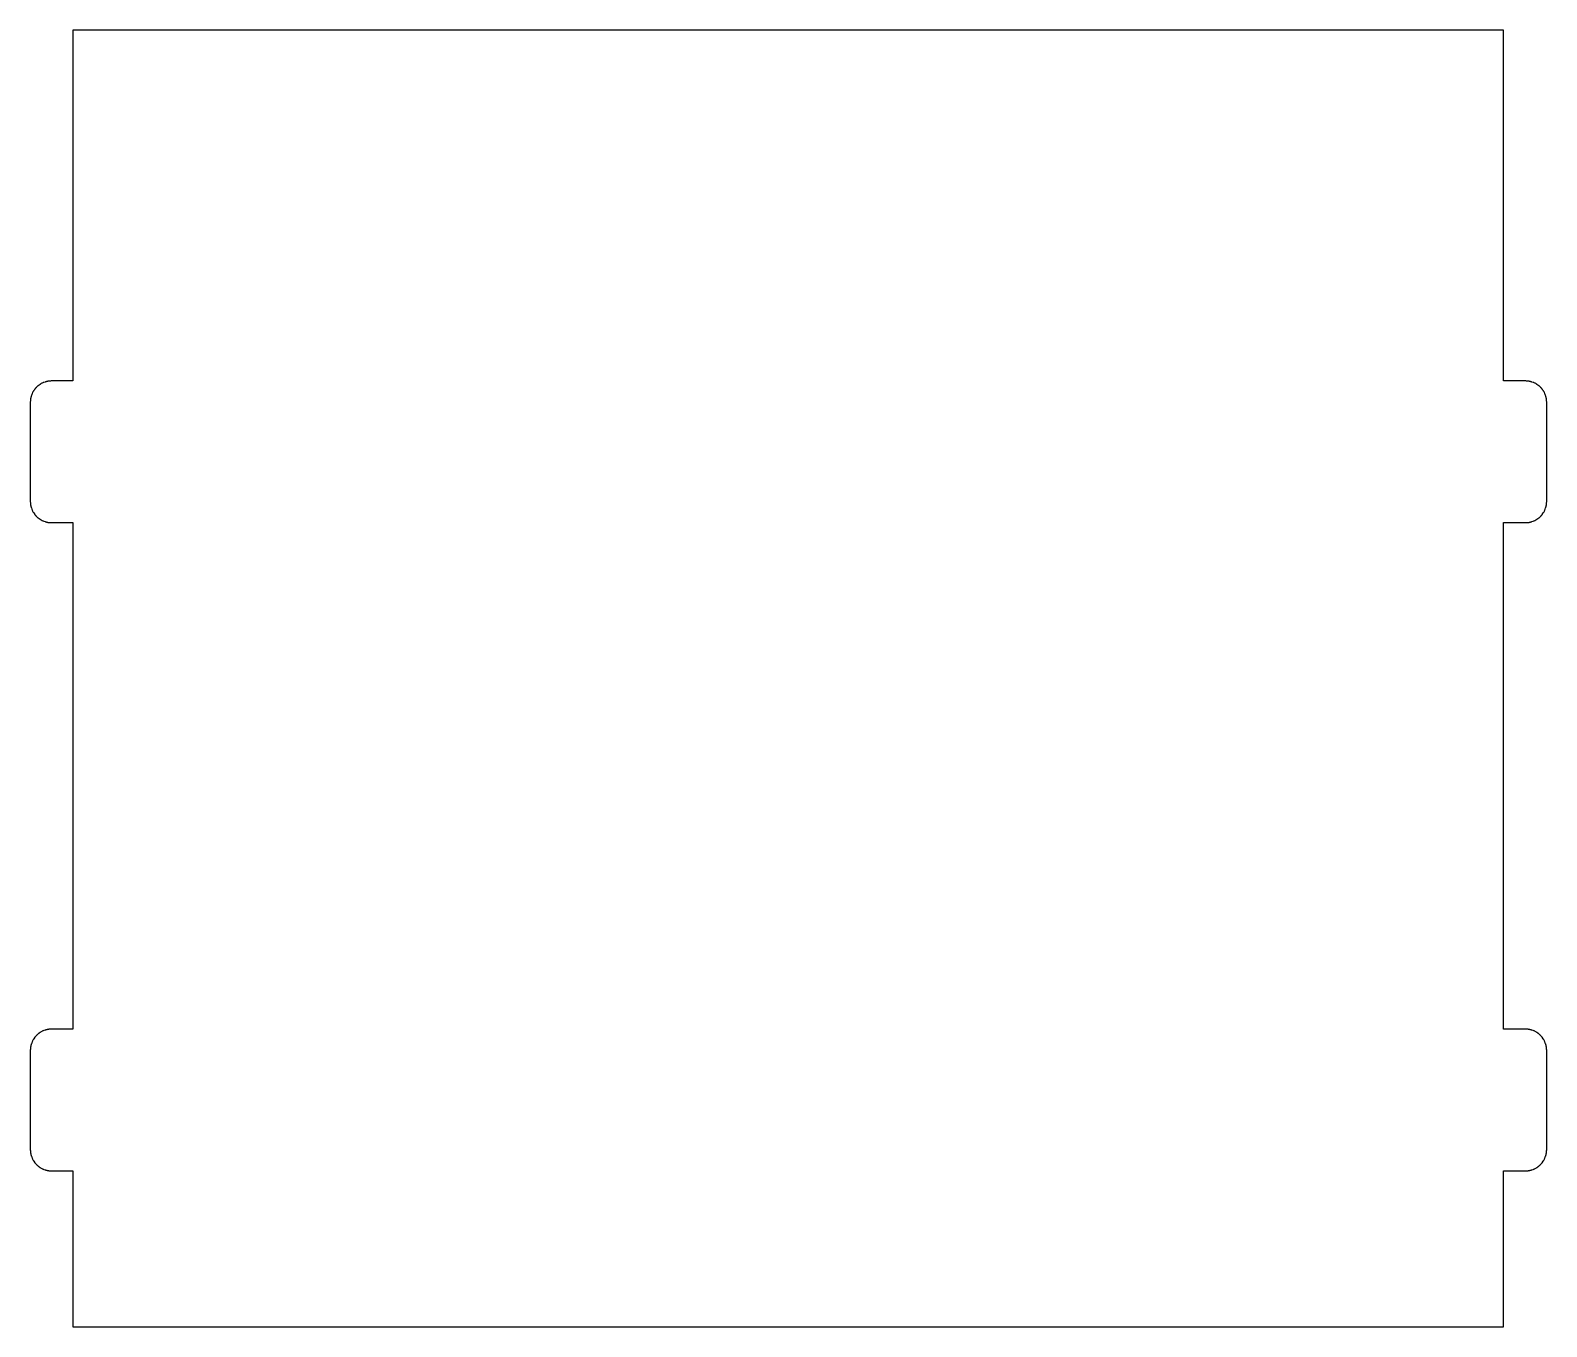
# Model space of a CAD drawing. Header units: metres. Extents: x -3 to 104, y -4 to 87.
import ezdxf

# ---------------------------------------------------------------- set-up
doc = ezdxf.new("R2010")
doc.units = ezdxf.units.M

msp = doc.modelspace()

# ---------------------------------------------------------------- linework, layer by layer
for p, q in [((100.95, 87), (0, 87)), ((0, 87), (0, 62.25)), ((100.95, 62.25), (100.95, 87)), ((-2.22754, 62.0615), (-2.27246, 62.0361)), ((-2.18066, 62.0869), (-2.22754, 62.0615)), ((-2.15723, 62.0986), (-2.18066, 62.0869)), ((-2.11035, 62.1201), (-2.15723, 62.0986)), ((-2.08594, 62.1309), (-2.11035, 62.1201)), ((-2.03711, 62.1504), (-2.08594, 62.1309)), ((-1.96387, 62.1768), (-2.03711, 62.1504)), ((-1.93848, 62.1846), (-1.96387, 62.1768)), ((-1.91309, 62.1914), (-1.93848, 62.1846)), ((-1.88867, 62.1992), (-1.91309, 62.1914)), ((-1.86328, 62.2051), (-1.88867, 62.1992)), ((-1.83789, 62.2119), (-1.86328, 62.2051)), ((-1.81152, 62.2168), (-1.83789, 62.2119)), ((-1.78613, 62.2227), (-1.81152, 62.2168)), ((-1.76074, 62.2275), (-1.78613, 62.2227)), ((-1.73438, 62.2314), (-1.76074, 62.2275)), ((-1.70898, 62.2354), (-1.73438, 62.2314)), ((-1.68262, 62.2393), (-1.70898, 62.2354)), ((-1.65723, 62.2422), (-1.68262, 62.2393)), ((-1.57812, 62.248), (-1.65723, 62.2422)), ((-1.52637, 62.25), (-1.57812, 62.248)), ((0, 62.25), (-1.52637, 62.25)), ((102.526, 62.25), (100.95, 62.25)), ((102.578, 62.248), (102.526, 62.25)), ((102.657, 62.2422), (102.578, 62.248)), ((102.683, 62.2393), (102.657, 62.2422)), ((102.709, 62.2354), (102.683, 62.2393)), ((102.734, 62.2314), (102.709, 62.2354)), ((102.761, 62.2275), (102.734, 62.2314)), ((102.786, 62.2227), (102.761, 62.2275)), ((102.812, 62.2168), (102.786, 62.2227)), ((102.838, 62.2119), (102.812, 62.2168)), ((102.863, 62.2051), (102.838, 62.2119)), ((102.889, 62.1992), (102.863, 62.2051)), ((102.913, 62.1914), (102.889, 62.1992)), ((102.938, 62.1846), (102.913, 62.1914)), ((102.964, 62.1768), (102.938, 62.1846)), ((103.037, 62.1504), (102.964, 62.1768)), ((103.086, 62.1309), (103.037, 62.1504)), ((103.11, 62.1201), (103.086, 62.1309)), ((103.157, 62.0986), (103.11, 62.1201)), ((103.181, 62.0869), (103.157, 62.0986)), ((103.228, 62.0615), (103.181, 62.0869)), ((103.272, 62.0361), (103.228, 62.0615)), ((-2.97754, 61.0107), (-2.98145, 60.9844)), ((-2.97266, 61.0361), (-2.97754, 61.0107)), ((-2.9668, 61.0615), (-2.97266, 61.0361)), ((-2.96191, 61.0879), (-2.9668, 61.0615)), ((-2.95508, 61.1133), (-2.96191, 61.0879)), ((-2.94922, 61.1387), (-2.95508, 61.1133)), ((-2.94141, 61.1631), (-2.94922, 61.1387)), ((-2.93457, 61.1885), (-2.94141, 61.1631)), ((-2.92676, 61.2139), (-2.93457, 61.1885)), ((-2.90039, 61.2871), (-2.92676, 61.2139)), ((-2.88086, 61.3359), (-2.90039, 61.2871)), ((-2.87012, 61.3604), (-2.88086, 61.3359)), ((-2.84863, 61.4072), (-2.87012, 61.3604)), ((-2.83691, 61.4307), (-2.84863, 61.4072)), ((-2.81152, 61.4775), (-2.83691, 61.4307)), ((-2.78613, 61.5225), (-2.81152, 61.4775)), ((-2.77246, 61.5449), (-2.78613, 61.5225)), ((-2.75781, 61.5674), (-2.77246, 61.5449)), ((-2.71387, 61.6318), (-2.75781, 61.5674)), ((-2.69824, 61.6523), (-2.71387, 61.6318)), ((-2.68164, 61.6738), (-2.69824, 61.6523)), ((-2.66602, 61.6943), (-2.68164, 61.6738)), ((-2.64941, 61.7139), (-2.66602, 61.6943)), ((-2.63184, 61.7344), (-2.64941, 61.7139)), ((-2.59668, 61.7734), (-2.63184, 61.7344)), ((-2.5791, 61.792), (-2.59668, 61.7734)), ((-2.54199, 61.8291), (-2.5791, 61.792)), ((-2.52344, 61.8467), (-2.54199, 61.8291)), ((-2.48438, 61.8818), (-2.52344, 61.8467)), ((-2.46387, 61.8994), (-2.48438, 61.8818)), ((-2.44434, 61.916), (-2.46387, 61.8994)), ((-2.42383, 61.9316), (-2.44434, 61.916)), ((-2.40234, 61.9482), (-2.42383, 61.9316)), ((-2.38184, 61.9639), (-2.40234, 61.9482)), ((-2.31738, 62.0078), (-2.38184, 61.9639)), ((-2.29492, 62.0225), (-2.31738, 62.0078)), ((-2.27246, 62.0361), (-2.29492, 62.0225)), ((103.295, 62.0225), (103.272, 62.0361)), ((103.317, 62.0078), (103.295, 62.0225)), ((103.382, 61.9639), (103.317, 62.0078)), ((103.402, 61.9482), (103.382, 61.9639)), ((103.424, 61.9316), (103.402, 61.9482)), ((103.444, 61.916), (103.424, 61.9316)), ((103.464, 61.8994), (103.444, 61.916)), ((103.484, 61.8818), (103.464, 61.8994)), ((103.523, 61.8467), (103.484, 61.8818)), ((103.542, 61.8291), (103.523, 61.8467)), ((103.579, 61.792), (103.542, 61.8291)), ((103.597, 61.7734), (103.579, 61.792)), ((103.632, 61.7344), (103.597, 61.7734)), ((103.649, 61.7139), (103.632, 61.7344)), ((103.666, 61.6943), (103.649, 61.7139)), ((103.682, 61.6738), (103.666, 61.6943)), ((103.698, 61.6523), (103.682, 61.6738)), ((103.714, 61.6318), (103.698, 61.6523)), ((103.758, 61.5674), (103.714, 61.6318)), ((103.772, 61.5449), (103.758, 61.5674)), ((103.786, 61.5225), (103.772, 61.5449)), ((103.812, 61.4775), (103.786, 61.5225)), ((103.837, 61.4307), (103.812, 61.4775)), ((103.849, 61.4072), (103.837, 61.4307)), ((103.87, 61.3604), (103.849, 61.4072)), ((103.881, 61.3359), (103.87, 61.3604)), ((103.9, 61.2871), (103.881, 61.3359)), ((103.927, 61.2139), (103.9, 61.2871)), ((103.935, 61.1885), (103.927, 61.2139)), ((103.941, 61.1631), (103.935, 61.1885)), ((103.949, 61.1387), (103.941, 61.1631)), ((103.955, 61.1133), (103.949, 61.1387)), ((103.962, 61.0879), (103.955, 61.1133)), ((103.967, 61.0615), (103.962, 61.0879)), ((103.973, 61.0361), (103.967, 61.0615)), ((103.978, 61.0107), (103.973, 61.0361)), ((103.981, 60.9844), (103.978, 61.0107)), ((-2.99805, 60.8281), (-3, 60.7764)), ((-3, 60.7764), (-3, 53.7236)), ((-2.99219, 60.9072), (-2.99805, 60.8281)), ((-2.98926, 60.9326), (-2.99219, 60.9072)), ((-2.98535, 60.959), (-2.98926, 60.9326)), ((-2.98145, 60.9844), (-2.98535, 60.959)), ((103.985, 60.959), (103.981, 60.9844)), ((103.989, 60.9326), (103.985, 60.959)), ((103.992, 60.9072), (103.989, 60.9326)), ((103.998, 60.8281), (103.992, 60.9072)), ((104, 60.7764), (103.998, 60.8281)), ((104, 53.7236), (104, 60.7764)), ((-3, 53.7236), (-2.99805, 53.6719)), ((-2.99805, 53.6719), (-2.99219, 53.5928)), ((-2.99219, 53.5928), (-2.98926, 53.5674)), ((-2.98926, 53.5674), (-2.98535, 53.541)), ((-2.98535, 53.541), (-2.98145, 53.5156)), ((-2.98145, 53.5156), (-2.97754, 53.4893)), ((103.978, 53.4893), (103.981, 53.5156)), ((103.981, 53.5156), (103.985, 53.541)), ((103.985, 53.541), (103.989, 53.5674)), ((103.989, 53.5674), (103.992, 53.5928)), ((103.992, 53.5928), (103.998, 53.6719)), ((103.998, 53.6719), (104, 53.7236)), ((-2.97754, 53.4893), (-2.97266, 53.4639)), ((-2.97266, 53.4639), (-2.9668, 53.4385)), ((-2.9668, 53.4385), (-2.96191, 53.4121)), ((-2.96191, 53.4121), (-2.95508, 53.3867)), ((-2.95508, 53.3867), (-2.94922, 53.3613)), ((-2.94922, 53.3613), (-2.94141, 53.3369)), ((-2.94141, 53.3369), (-2.93457, 53.3115)), ((-2.93457, 53.3115), (-2.92676, 53.2861)), ((-2.92676, 53.2861), (-2.90039, 53.2129)), ((-2.90039, 53.2129), (-2.88086, 53.1641)), ((-2.88086, 53.1641), (-2.87012, 53.1396)), ((-2.87012, 53.1396), (-2.84863, 53.0928)), ((-2.84863, 53.0928), (-2.83691, 53.0693)), ((-2.83691, 53.0693), (-2.81152, 53.0225)), ((-2.81152, 53.0225), (-2.78613, 52.9775)), ((-2.78613, 52.9775), (-2.77246, 52.9551)), ((-2.77246, 52.9551), (-2.75781, 52.9326)), ((-2.75781, 52.9326), (-2.71387, 52.8682)), ((-2.71387, 52.8682), (-2.69824, 52.8477)), ((-2.69824, 52.8477), (-2.68164, 52.8262)), ((-2.68164, 52.8262), (-2.66602, 52.8057)), ((-2.66602, 52.8057), (-2.64941, 52.7861)), ((-2.64941, 52.7861), (-2.63184, 52.7656)), ((-2.63184, 52.7656), (-2.59668, 52.7266)), ((-2.59668, 52.7266), (-2.5791, 52.708)), ((-2.5791, 52.708), (-2.54199, 52.6709)), ((-2.54199, 52.6709), (-2.52344, 52.6533)), ((-2.52344, 52.6533), (-2.48438, 52.6182)), ((-2.48438, 52.6182), (-2.46387, 52.6006)), ((-2.46387, 52.6006), (-2.44434, 52.584)), ((-2.44434, 52.584), (-2.42383, 52.5684)), ((-2.42383, 52.5684), (-2.40234, 52.5518)), ((-2.40234, 52.5518), (-2.38184, 52.5361)), ((-2.38184, 52.5361), (-2.31738, 52.4922)), ((-2.31738, 52.4922), (-2.29492, 52.4775)), ((-2.29492, 52.4775), (-2.27246, 52.4639)), ((-2.27246, 52.4639), (-2.22754, 52.4385)), ((-2.22754, 52.4385), (-2.18066, 52.4131)), ((103.181, 52.4131), (103.228, 52.4385)), ((103.228, 52.4385), (103.272, 52.4639)), ((103.272, 52.4639), (103.295, 52.4775)), ((103.295, 52.4775), (103.317, 52.4922)), ((103.317, 52.4922), (103.382, 52.5361)), ((103.382, 52.5361), (103.402, 52.5518)), ((103.402, 52.5518), (103.424, 52.5684)), ((103.424, 52.5684), (103.444, 52.584)), ((103.444, 52.584), (103.464, 52.6006)), ((103.464, 52.6006), (103.484, 52.6182)), ((103.484, 52.6182), (103.523, 52.6533)), ((103.523, 52.6533), (103.542, 52.6709)), ((103.542, 52.6709), (103.579, 52.708)), ((103.579, 52.708), (103.597, 52.7266)), ((103.597, 52.7266), (103.632, 52.7656)), ((103.632, 52.7656), (103.649, 52.7861)), ((103.649, 52.7861), (103.666, 52.8057)), ((103.666, 52.8057), (103.682, 52.8262)), ((103.682, 52.8262), (103.698, 52.8477)), ((103.698, 52.8477), (103.714, 52.8682)), ((103.714, 52.8682), (103.758, 52.9326)), ((103.758, 52.9326), (103.772, 52.9551)), ((103.772, 52.9551), (103.786, 52.9775)), ((103.786, 52.9775), (103.812, 53.0225)), ((103.812, 53.0225), (103.837, 53.0693)), ((103.837, 53.0693), (103.849, 53.0928)), ((103.849, 53.0928), (103.87, 53.1396)), ((103.87, 53.1396), (103.881, 53.1641)), ((103.881, 53.1641), (103.9, 53.2129)), ((103.9, 53.2129), (103.927, 53.2861)), ((103.927, 53.2861), (103.935, 53.3115)), ((103.935, 53.3115), (103.941, 53.3369)), ((103.941, 53.3369), (103.949, 53.3613)), ((103.949, 53.3613), (103.955, 53.3867)), ((103.955, 53.3867), (103.962, 53.4121)), ((103.962, 53.4121), (103.967, 53.4385)), ((103.967, 53.4385), (103.973, 53.4639)), ((103.973, 53.4639), (103.978, 53.4893)), ((-2.18066, 52.4131), (-2.15723, 52.4014)), ((-2.15723, 52.4014), (-2.11035, 52.3799)), ((-2.11035, 52.3799), (-2.08594, 52.3691)), ((-2.08594, 52.3691), (-2.03711, 52.3496)), ((-2.03711, 52.3496), (-1.96387, 52.3232)), ((-1.96387, 52.3232), (-1.93848, 52.3154)), ((-1.93848, 52.3154), (-1.91309, 52.3086)), ((-1.91309, 52.3086), (-1.88867, 52.3008)), ((-1.88867, 52.3008), (-1.86328, 52.2949)), ((-1.86328, 52.2949), (-1.83789, 52.2881)), ((-1.83789, 52.2881), (-1.81152, 52.2832)), ((-1.81152, 52.2832), (-1.78613, 52.2773)), ((-1.78613, 52.2773), (-1.76074, 52.2725)), ((-1.76074, 52.2725), (-1.73438, 52.2686)), ((-1.73438, 52.2686), (-1.70898, 52.2646)), ((-1.70898, 52.2646), (-1.68262, 52.2607)), ((-1.68262, 52.2607), (-1.65723, 52.2578)), ((-1.65723, 52.2578), (-1.57812, 52.252)), ((-1.57812, 52.252), (-1.52637, 52.25)), ((-1.52637, 52.25), (0, 52.25)), ((0, 52.25), (0, 16.5)), ((100.95, 16.5), (100.95, 52.25)), ((100.95, 52.25), (102.526, 52.25)), ((102.526, 52.25), (102.578, 52.252)), ((102.578, 52.252), (102.657, 52.2578)), ((102.657, 52.2578), (102.683, 52.2607)), ((102.683, 52.2607), (102.709, 52.2646)), ((102.709, 52.2646), (102.734, 52.2686)), ((102.734, 52.2686), (102.761, 52.2725)), ((102.761, 52.2725), (102.786, 52.2773)), ((102.786, 52.2773), (102.812, 52.2832)), ((102.812, 52.2832), (102.838, 52.2881)), ((102.838, 52.2881), (102.863, 52.2949)), ((102.863, 52.2949), (102.889, 52.3008)), ((102.889, 52.3008), (102.913, 52.3086)), ((102.913, 52.3086), (102.938, 52.3154)), ((102.938, 52.3154), (102.964, 52.3232)), ((102.964, 52.3232), (103.037, 52.3496)), ((103.037, 52.3496), (103.086, 52.3691)), ((103.086, 52.3691), (103.11, 52.3799)), ((103.11, 52.3799), (103.157, 52.4014)), ((103.157, 52.4014), (103.181, 52.4131)), ((-2.54199, 16.0791), (-2.5791, 16.042)), ((-2.52344, 16.0967), (-2.54199, 16.0791)), ((-2.48438, 16.1318), (-2.52344, 16.0967)), ((-2.46387, 16.1494), (-2.48438, 16.1318)), ((-2.44434, 16.166), (-2.46387, 16.1494)), ((-2.42383, 16.1816), (-2.44434, 16.166)), ((-2.40234, 16.1982), (-2.42383, 16.1816)), ((-2.38184, 16.2139), (-2.40234, 16.1982)), ((-2.31738, 16.2578), (-2.38184, 16.2139)), ((-2.29492, 16.2725), (-2.31738, 16.2578)), ((-2.27246, 16.2861), (-2.29492, 16.2725)), ((-2.22754, 16.3115), (-2.27246, 16.2861)), ((-2.18066, 16.3369), (-2.22754, 16.3115)), ((-2.15723, 16.3486), (-2.18066, 16.3369)), ((-2.11035, 16.3701), (-2.15723, 16.3486)), ((-2.08594, 16.3809), (-2.11035, 16.3701)), ((-2.03711, 16.4004), (-2.08594, 16.3809)), ((-1.96387, 16.4268), (-2.03711, 16.4004)), ((-1.93848, 16.4346), (-1.96387, 16.4268)), ((-1.91309, 16.4414), (-1.93848, 16.4346)), ((-1.88867, 16.4492), (-1.91309, 16.4414)), ((-1.86328, 16.4551), (-1.88867, 16.4492)), ((-1.83789, 16.4619), (-1.86328, 16.4551)), ((-1.81152, 16.4668), (-1.83789, 16.4619)), ((-1.78613, 16.4727), (-1.81152, 16.4668)), ((-1.76074, 16.4775), (-1.78613, 16.4727)), ((-1.73438, 16.4814), (-1.76074, 16.4775)), ((-1.70898, 16.4854), (-1.73438, 16.4814)), ((-1.68262, 16.4893), (-1.70898, 16.4854)), ((-1.65723, 16.4922), (-1.68262, 16.4893)), ((-1.57812, 16.498), (-1.65723, 16.4922)), ((-1.52637, 16.5), (-1.57812, 16.498)), ((0, 16.5), (-1.52637, 16.5)), ((102.526, 16.5), (100.95, 16.5)), ((102.578, 16.498), (102.526, 16.5)), ((102.657, 16.4922), (102.578, 16.498)), ((102.683, 16.4893), (102.657, 16.4922)), ((102.709, 16.4854), (102.683, 16.4893)), ((102.734, 16.4814), (102.709, 16.4854)), ((102.761, 16.4775), (102.734, 16.4814)), ((102.786, 16.4727), (102.761, 16.4775)), ((102.812, 16.4668), (102.786, 16.4727)), ((102.838, 16.4619), (102.812, 16.4668)), ((102.863, 16.4551), (102.838, 16.4619)), ((102.889, 16.4492), (102.863, 16.4551)), ((102.913, 16.4414), (102.889, 16.4492)), ((102.938, 16.4346), (102.913, 16.4414)), ((102.964, 16.4268), (102.938, 16.4346)), ((103.037, 16.4004), (102.964, 16.4268)), ((103.086, 16.3809), (103.037, 16.4004)), ((103.11, 16.3701), (103.086, 16.3809)), ((103.157, 16.3486), (103.11, 16.3701)), ((103.181, 16.3369), (103.157, 16.3486)), ((103.228, 16.3115), (103.181, 16.3369)), ((103.272, 16.2861), (103.228, 16.3115)), ((103.295, 16.2725), (103.272, 16.2861)), ((103.317, 16.2578), (103.295, 16.2725)), ((103.382, 16.2139), (103.317, 16.2578)), ((103.402, 16.1982), (103.382, 16.2139)), ((103.424, 16.1816), (103.402, 16.1982)), ((103.444, 16.166), (103.424, 16.1816)), ((103.464, 16.1494), (103.444, 16.166)), ((103.484, 16.1318), (103.464, 16.1494)), ((103.523, 16.0967), (103.484, 16.1318)), ((103.542, 16.0791), (103.523, 16.0967)), ((103.579, 16.042), (103.542, 16.0791)), ((-2.99805, 15.0781), (-3, 15.0264)), ((-3, 15.0264), (-3, 7.97363)), ((-2.99219, 15.1572), (-2.99805, 15.0781)), ((-2.98926, 15.1826), (-2.99219, 15.1572)), ((-2.98535, 15.209), (-2.98926, 15.1826)), ((-2.98145, 15.2344), (-2.98535, 15.209)), ((-2.97754, 15.2607), (-2.98145, 15.2344)), ((-2.97266, 15.2861), (-2.97754, 15.2607)), ((-2.9668, 15.3115), (-2.97266, 15.2861)), ((-2.96191, 15.3379), (-2.9668, 15.3115)), ((-2.95508, 15.3633), (-2.96191, 15.3379)), ((-2.94922, 15.3887), (-2.95508, 15.3633)), ((-2.94141, 15.4131), (-2.94922, 15.3887)), ((-2.93457, 15.4385), (-2.94141, 15.4131)), ((-2.92676, 15.4639), (-2.93457, 15.4385)), ((-2.90039, 15.5371), (-2.92676, 15.4639)), ((-2.88086, 15.5859), (-2.90039, 15.5371)), ((-2.87012, 15.6104), (-2.88086, 15.5859)), ((-2.84863, 15.6572), (-2.87012, 15.6104)), ((-2.83691, 15.6807), (-2.84863, 15.6572)), ((-2.81152, 15.7275), (-2.83691, 15.6807)), ((-2.78613, 15.7725), (-2.81152, 15.7275)), ((-2.77246, 15.7949), (-2.78613, 15.7725)), ((-2.75781, 15.8174), (-2.77246, 15.7949)), ((-2.71387, 15.8818), (-2.75781, 15.8174)), ((-2.69824, 15.9023), (-2.71387, 15.8818)), ((-2.68164, 15.9238), (-2.69824, 15.9023)), ((-2.66602, 15.9443), (-2.68164, 15.9238)), ((-2.64941, 15.9639), (-2.66602, 15.9443)), ((-2.63184, 15.9844), (-2.64941, 15.9639)), ((-2.59668, 16.0234), (-2.63184, 15.9844)), ((-2.5791, 16.042), (-2.59668, 16.0234)), ((103.597, 16.0234), (103.579, 16.042)), ((103.632, 15.9844), (103.597, 16.0234)), ((103.649, 15.9639), (103.632, 15.9844)), ((103.666, 15.9443), (103.649, 15.9639)), ((103.682, 15.9238), (103.666, 15.9443)), ((103.698, 15.9023), (103.682, 15.9238)), ((103.714, 15.8818), (103.698, 15.9023)), ((103.758, 15.8174), (103.714, 15.8818)), ((103.772, 15.7949), (103.758, 15.8174)), ((103.786, 15.7725), (103.772, 15.7949)), ((103.812, 15.7275), (103.786, 15.7725)), ((103.837, 15.6807), (103.812, 15.7275)), ((103.849, 15.6572), (103.837, 15.6807)), ((103.87, 15.6104), (103.849, 15.6572)), ((103.881, 15.5859), (103.87, 15.6104)), ((103.9, 15.5371), (103.881, 15.5859)), ((103.927, 15.4639), (103.9, 15.5371)), ((103.935, 15.4385), (103.927, 15.4639)), ((103.941, 15.4131), (103.935, 15.4385)), ((103.949, 15.3887), (103.941, 15.4131)), ((103.955, 15.3633), (103.949, 15.3887)), ((103.962, 15.3379), (103.955, 15.3633)), ((103.967, 15.3115), (103.962, 15.3379)), ((103.973, 15.2861), (103.967, 15.3115)), ((103.978, 15.2607), (103.973, 15.2861)), ((103.981, 15.2344), (103.978, 15.2607)), ((103.985, 15.209), (103.981, 15.2344)), ((103.989, 15.1826), (103.985, 15.209)), ((103.992, 15.1572), (103.989, 15.1826)), ((103.998, 15.0781), (103.992, 15.1572)), ((104, 15.0264), (103.998, 15.0781)), ((104, 7.97363), (104, 15.0264)), ((-3, 7.97363), (-2.99805, 7.92188)), ((-2.99805, 7.92188), (-2.99219, 7.84277)), ((-2.99219, 7.84277), (-2.98926, 7.81738)), ((-2.98926, 7.81738), (-2.98535, 7.79102)), ((-2.98535, 7.79102), (-2.98145, 7.76562)), ((-2.98145, 7.76562), (-2.97754, 7.73926)), ((-2.97754, 7.73926), (-2.97266, 7.71387)), ((-2.97266, 7.71387), (-2.9668, 7.68848)), ((-2.9668, 7.68848), (-2.96191, 7.66211)), ((-2.96191, 7.66211), (-2.95508, 7.63672)), ((-2.95508, 7.63672), (-2.94922, 7.61133)), ((-2.94922, 7.61133), (-2.94141, 7.58691)), ((-2.94141, 7.58691), (-2.93457, 7.56152)), ((-2.93457, 7.56152), (-2.92676, 7.53613)), ((-2.92676, 7.53613), (-2.90039, 7.46289)), ((103.9, 7.46289), (103.927, 7.53613)), ((103.927, 7.53613), (103.935, 7.56152)), ((103.935, 7.56152), (103.941, 7.58691)), ((103.941, 7.58691), (103.949, 7.61133)), ((103.949, 7.61133), (103.955, 7.63672)), ((103.955, 7.63672), (103.962, 7.66211)), ((103.962, 7.66211), (103.967, 7.68848)), ((103.967, 7.68848), (103.973, 7.71387)), ((103.973, 7.71387), (103.978, 7.73926)), ((103.978, 7.73926), (103.981, 7.76562)), ((103.981, 7.76562), (103.985, 7.79102)), ((103.985, 7.79102), (103.989, 7.81738)), ((103.989, 7.81738), (103.992, 7.84277)), ((103.992, 7.84277), (103.998, 7.92188)), ((103.998, 7.92188), (104, 7.97363)), ((-2.90039, 7.46289), (-2.88086, 7.41406)), ((-2.88086, 7.41406), (-2.87012, 7.38965)), ((-2.87012, 7.38965), (-2.84863, 7.34277)), ((-2.84863, 7.34277), (-2.83691, 7.31934)), ((-2.83691, 7.31934), (-2.81152, 7.27246)), ((-2.81152, 7.27246), (-2.78613, 7.22754)), ((-2.78613, 7.22754), (-2.77246, 7.20508)), ((-2.77246, 7.20508), (-2.75781, 7.18262)), ((-2.75781, 7.18262), (-2.71387, 7.11816)), ((-2.71387, 7.11816), (-2.69824, 7.09766)), ((-2.69824, 7.09766), (-2.68164, 7.07617)), ((-2.68164, 7.07617), (-2.66602, 7.05566)), ((-2.66602, 7.05566), (-2.64941, 7.03613)), ((-2.64941, 7.03613), (-2.63184, 7.01562)), ((-2.63184, 7.01562), (-2.59668, 6.97656)), ((-2.59668, 6.97656), (-2.5791, 6.95801)), ((-2.5791, 6.95801), (-2.54199, 6.9209)), ((-2.54199, 6.9209), (-2.52344, 6.90332)), ((-2.52344, 6.90332), (-2.48438, 6.86816)), ((-2.48438, 6.86816), (-2.46387, 6.85059)), ((-2.46387, 6.85059), (-2.44434, 6.83398)), ((-2.44434, 6.83398), (-2.42383, 6.81836)), ((-2.42383, 6.81836), (-2.40234, 6.80176)), ((-2.40234, 6.80176), (-2.38184, 6.78613)), ((-2.38184, 6.78613), (-2.31738, 6.74219)), ((-2.31738, 6.74219), (-2.29492, 6.72754)), ((-2.29492, 6.72754), (-2.27246, 6.71387)), ((-2.27246, 6.71387), (-2.22754, 6.68848)), ((-2.22754, 6.68848), (-2.18066, 6.66309)), ((-2.18066, 6.66309), (-2.15723, 6.65137)), ((-2.15723, 6.65137), (-2.11035, 6.62988)), ((-2.11035, 6.62988), (-2.08594, 6.61914)), ((-2.08594, 6.61914), (-2.03711, 6.59961)), ((-2.03711, 6.59961), (-1.96387, 6.57324)), ((-1.96387, 6.57324), (-1.93848, 6.56543)), ((-1.93848, 6.56543), (-1.91309, 6.55859)), ((-1.91309, 6.55859), (-1.88867, 6.55078)), ((-1.88867, 6.55078), (-1.86328, 6.54492)), ((-1.86328, 6.54492), (-1.83789, 6.53809)), ((-1.83789, 6.53809), (-1.81152, 6.5332)), ((-1.81152, 6.5332), (-1.78613, 6.52734)), ((-1.78613, 6.52734), (-1.76074, 6.52246)), ((-1.76074, 6.52246), (-1.73438, 6.51855)), ((-1.73438, 6.51855), (-1.70898, 6.51465)), ((-1.70898, 6.51465), (-1.68262, 6.51074)), ((-1.68262, 6.51074), (-1.65723, 6.50781)), ((-1.65723, 6.50781), (-1.57812, 6.50195)), ((-1.57812, 6.50195), (-1.52637, 6.5)), ((-1.52637, 6.5), (0, 6.5)), ((0, 6.5), (0, -4.5)), ((100.95, 6.5), (102.526, 6.5)), ((100.95, -4.5), (100.95, 6.5)), ((102.526, 6.5), (102.578, 6.50195)), ((102.578, 6.50195), (102.657, 6.50781)), ((102.657, 6.50781), (102.683, 6.51074)), ((102.683, 6.51074), (102.709, 6.51465)), ((102.709, 6.51465), (102.734, 6.51855)), ((102.734, 6.51855), (102.761, 6.52246)), ((102.761, 6.52246), (102.786, 6.52734)), ((102.786, 6.52734), (102.812, 6.5332)), ((102.812, 6.5332), (102.838, 6.53809)), ((102.838, 6.53809), (102.863, 6.54492)), ((102.863, 6.54492), (102.889, 6.55078)), ((102.889, 6.55078), (102.913, 6.55859)), ((102.913, 6.55859), (102.938, 6.56543)), ((102.938, 6.56543), (102.964, 6.57324)), ((102.964, 6.57324), (103.037, 6.59961)), ((103.037, 6.59961), (103.086, 6.61914)), ((103.086, 6.61914), (103.11, 6.62988)), ((103.11, 6.62988), (103.157, 6.65137)), ((103.157, 6.65137), (103.181, 6.66309)), ((103.181, 6.66309), (103.228, 6.68848)), ((103.228, 6.68848), (103.272, 6.71387)), ((103.272, 6.71387), (103.295, 6.72754)), ((103.295, 6.72754), (103.317, 6.74219)), ((103.317, 6.74219), (103.382, 6.78613)), ((103.382, 6.78613), (103.402, 6.80176)), ((103.402, 6.80176), (103.424, 6.81836)), ((103.424, 6.81836), (103.444, 6.83398)), ((103.444, 6.83398), (103.464, 6.85059)), ((103.464, 6.85059), (103.484, 6.86816)), ((103.484, 6.86816), (103.523, 6.90332)), ((103.523, 6.90332), (103.542, 6.9209)), ((103.542, 6.9209), (103.579, 6.95801)), ((103.579, 6.95801), (103.597, 6.97656)), ((103.597, 6.97656), (103.632, 7.01562)), ((103.632, 7.01562), (103.649, 7.03613)), ((103.649, 7.03613), (103.666, 7.05566)), ((103.666, 7.05566), (103.682, 7.07617)), ((103.682, 7.07617), (103.698, 7.09766)), ((103.698, 7.09766), (103.714, 7.11816)), ((103.714, 7.11816), (103.758, 7.18262)), ((103.758, 7.18262), (103.772, 7.20508)), ((103.772, 7.20508), (103.786, 7.22754)), ((103.786, 7.22754), (103.812, 7.27246)), ((103.812, 7.27246), (103.837, 7.31934)), ((103.837, 7.31934), (103.849, 7.34277)), ((103.849, 7.34277), (103.87, 7.38965)), ((103.87, 7.38965), (103.881, 7.41406)), ((103.881, 7.41406), (103.9, 7.46289)), ((0, -4.5), (100.95, -4.5))]:
    msp.add_line(p, q)

doc.saveas('drawing.dxf')
